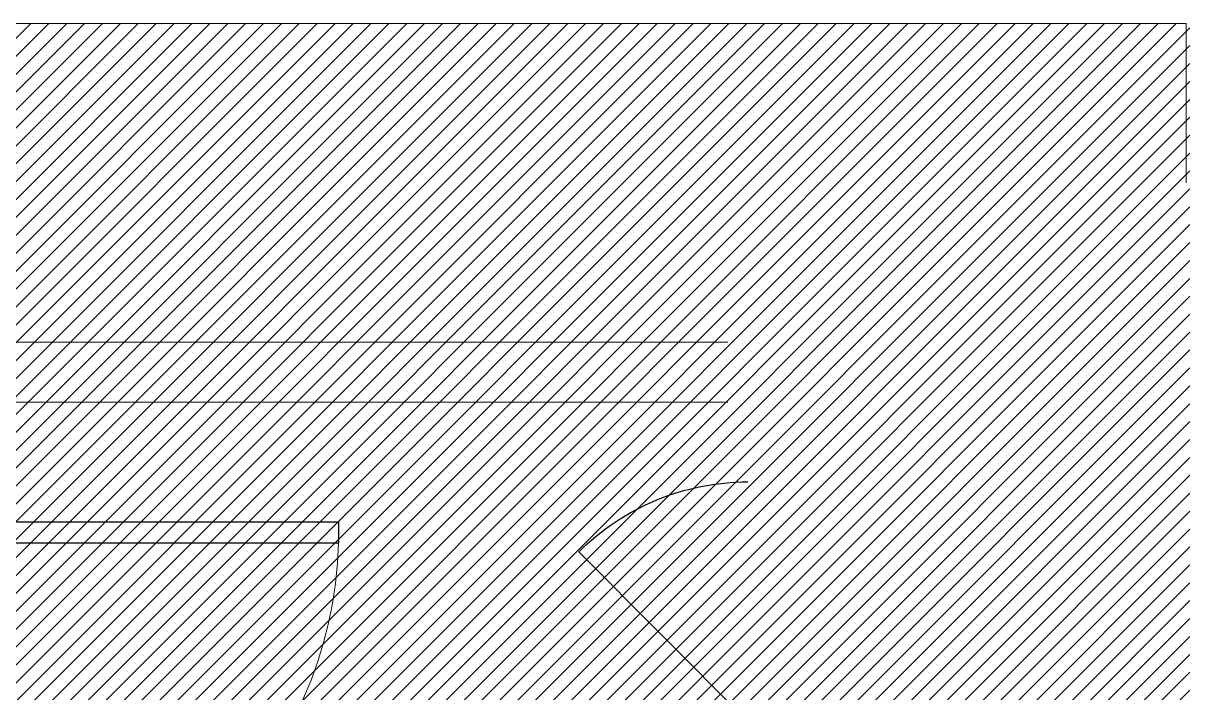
# Model space of a CAD drawing. Header units: inches. Extents: x -2597087 to 134135, y -662679 to 20000.
# Drawn here: x 18850 to 21777, y -56470 to -54792 of the extents above; entities that cross this region are included whole.
import ezdxf

# ---------------------------------------------------------------- set-up
doc = ezdxf.new("R2010")
doc.units = ezdxf.units.IN
doc.header["$LTSCALE"] = 100
doc.header["$MEASUREMENT"] = 0
doc.layers.get('0').update_dxf_attribs({"linetype": 'CONTINUOUS'})
for name, color, linetype in [('003门', 17, 'CONTINUOUS'), ('HAT【填充】', 250, 'CONTINUOUS'), ('WINDOW', 4, 'CONTINUOUS')]:
    doc.layers.add(name, color=color, linetype=linetype)
doc.layers.add('BALCONY', color=3, linetype='CONTINUOUS', lineweight=0)

# ---------------------------------------------------------------- blocks, each defined once
blk = doc.blocks.new('$DorLib2D$00000001')
for p, q in [((0.45, 0.975), (0.5, 0.975)), ((0.45, 0), (0.45, 0.975)), ((0.5, 0), (0.5, 0.975)), ((0.5, 0), (0.45, 0))]:
    blk.add_line(p, q)
at = {"lineweight": 13}
blk.add_arc((0.475, 0), 0.975, 91.4693, 180, dxfattribs=at)
blk = doc.blocks.new('$DorLib2D$00000114')
at = {"color": 0}
blk.add_line((0.5, 0), (-0.2071, 0.7071), dxfattribs=at)
blk.add_arc((0.5, 0), 1, 135, 180, dxfattribs=at)
blk = doc.blocks.new('A$C021D4E37')
at = {"layer": 'HAT【填充】'}
h = blk.add_hatch(dxfattribs=at)
h.set_pattern_fill('ANSI31', color=250, scale=10, style=0)
h.set_pattern_definition([(45, (12097.113, 55359.113), (-22.45064, 22.45064), [])])
h.paths.add_polyline_path([(15268.417, 2173.462), (15268.417, -3767.756), (18327.222, -3767.756), (18327.222, 2173.462)])
at = {"layer": 'BALCONY'}
for points in [[(18318.417, 1773.462), (18318.417, 2173.462), (15268.417, 2173.462)], [(17168.417, 1373.462), (15268.417, 1373.462)], [(17168.417, 1223.462), (15268.417, 1223.462)]]:
    blk.add_lwpolyline(points, dxfattribs=at)
at = {"layer": '003门', "xscale": -1050, "yscale": 1050, "zscale": 1050, "rotation": 270}
blk.add_blockref('$DorLib2D$00000001', (15168.417, 398.462), dxfattribs=at)
at = {"layer": 'WINDOW', "xscale": -600, "yscale": 600, "zscale": -600, "rotation": 90.00000000000703}
blk.add_blockref('$DorLib2D$00000114', (17218.417, 723.462), dxfattribs=at)

msp = doc.modelspace()

# ---------------------------------------------------------------- block references
msp.add_blockref('A$C021D4E37', (3449.477, -56965.288))

doc.saveas('drawing.dxf')
